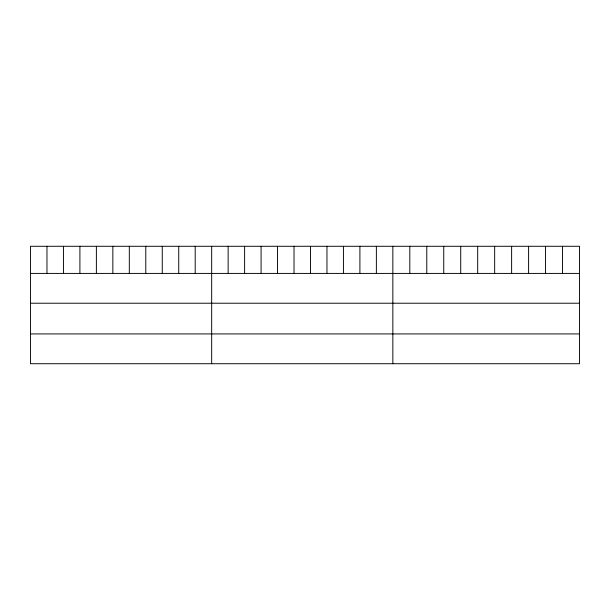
<?xml version="1.0" encoding="UTF-8"?>
<svg xmlns="http://www.w3.org/2000/svg" width="610" height="610" viewBox="0 0 610 610"><rect width="100%" height="100%" fill="white"/><g stroke="black" fill="none" stroke-linecap="round" stroke-linejoin="round"><path stroke-width="0.91" d="M579.5 273.417L579.5 363.72L30.5 363.72L30.5 246.28L579.5 246.28L579.5 273.417L30.5 273.417M30.5 303.216L579.5 303.216M30.5 333.922L579.5 333.922M562.534 246.28L562.534 273.417M545.561 246.28L545.561 273.417M528.596 246.28L528.596 273.417M511.622 246.28L511.622 273.417M494.657 246.28L494.657 273.417M477.683 246.28L477.683 273.417M460.718 246.28L460.718 273.417M443.745 246.28L443.745 273.417M426.779 246.28L426.779 273.417M409.806 246.28L409.806 273.417M392.84 246.28L392.84 363.72M376.37 246.28L376.37 273.417M359.9 246.28L359.9 273.417M343.43 246.28L343.43 273.417M326.96 246.28L326.96 273.417M310.49 246.28L310.49 273.417M294.02 246.28L294.02 273.417M277.55 246.28L277.55 273.417M261.08 246.28L261.08 273.417M244.61 246.28L244.61 273.417M228.14 246.28L228.14 273.417M211.67 246.28L211.67 363.72M195.2 246.28L195.2 273.417M178.73 246.28L178.73 273.417M162.26 246.28L162.26 273.417M145.79 246.28L145.79 273.417M129.32 246.28L129.32 273.417M112.85 246.28L112.85 273.417M96.38 246.28L96.38 273.417M79.91 246.28L79.91 273.417M63.44 246.28L63.44 273.417M46.97 246.28L46.97 273.417"/></g></svg>
